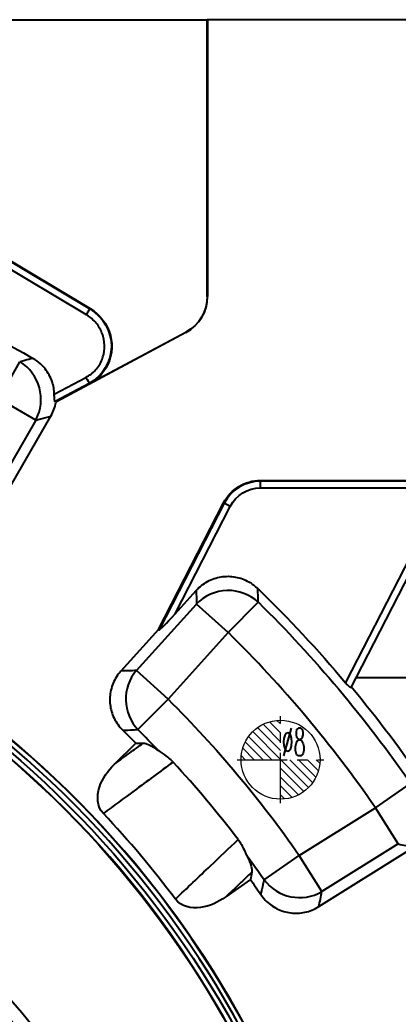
# Model space of a CAD drawing. Header units: millimetres. Extents: x 2595 to 3308, y 1499 to 1823.
# Drawn here: x 2820.6 to 2858.9, y 1722.5 to 1823.3 of the extents above; entities that cross this region are included whole.
import ezdxf
from ezdxf.enums import TextEntityAlignment as Align
from ezdxf.lldxf.tags import DXFTag

# ---------------------------------------------------------------- set-up
doc = ezdxf.new("R2010")
doc.units = ezdxf.units.MM
doc.linetypes.add('CENTER', pattern=[2, 1.25, -0.25, 0.25, -0.25])
doc.layers.add('5', color=7, linetype='Continuous', true_color=0xffffff)
doc.layers.add('epin', color=13, linetype='Continuous', lineweight=9)
doc.styles.add('TXT05', font='txt.shx', dxfattribs={"width": 0.5, "bigfont": 'gbcbig.shx'})
tags = doc.linetypes.add('DASHED', pattern=[25.72, 12.86, -12.86]).pattern_tags.tags
tags[6:7] = [DXFTag(74, 4), DXFTag(75, 0), DXFTag(340, '0'), DXFTag(46, 0.0), DXFTag(50, 0.0), DXFTag(44, 0.0), DXFTag(45, 0.0)]
tags[4:5] = [DXFTag(74, 4), DXFTag(75, 0), DXFTag(340, '0'), DXFTag(46, 0.0), DXFTag(50, 0.0), DXFTag(44, 0.0), DXFTag(45, 0.0)]

# ---------------------------------------------------------------- blocks, each defined once
blk = doc.blocks.new('epin_ejp_8')
at = {"layer": 'epin'}
h = blk.add_hatch(dxfattribs=at)
h.set_pattern_fill('_ANSI31', color=123, scale=0.2, angle=90, style=0)
h.set_pattern_definition([(135, (-1273.52655, 1170.3432), (-0.4490128, -0.4490128), [])])
h.paths.add_polyline_path([(0, 4, 0.414214), (-4, 0), (0, 0)])
h.paths.add_polyline_path([(4, 0), (0, 0), (0, -4, 0.414214)])
at = {"layer": 'epin', "color": 1, "linetype": 'CENTER', "ltscale": 4.064}
for p, q in [((0, -4.4), (0, 4.4)), ((-4.4, 0), (4.4, 0))]:
    blk.add_line(p, q, dxfattribs=at)
at = {"layer": 'epin'}
blk.add_circle((0, 0), 4, dxfattribs=at)
at = {"layer": 'epin', "color": 6, "style": 'TXT05', "width": 0.5}
blk.add_text('%%c8', height=2.8, dxfattribs=at).set_placement((1.33, 1.8), align=Align.MIDDLE)

msp = doc.modelspace()

# ---------------------------------------------------------------- linework, layer by layer
at = {"layer": '5', "color": 7, "linetype": 'Continuous'}
for p, q in [((2819.64, 1823.26), (2839.58, 1823.26)), ((2839.61, 1823.26), (2839.58, 1823.26)), ((2839.58, 1795.23), (2839.58, 1823.26)), ((2839.61, 1823.26), (2839.61, 1795.21)), ((2885, 1823.26), (2839.61, 1823.26)), ((2816.64, 1800.58), (2827.7, 1793.95)), ((2816.66, 1800.62), (2827.73, 1793.99)), ((2827.35, 1793.36), (2816.28, 1799.99)), ((2839.61, 1795.21), (2839.58, 1795.23)), ((2827.35, 1793.36), (2827.7, 1793.95)), ((2827.73, 1793.99), (2827.7, 1793.95)), ((2837.42, 1791.57), (2824.31, 1784.55)), ((2837.4, 1791.58), (2827.65, 1786.36)), ((2837.4, 1791.58), (2837.42, 1791.57)), ((2818.46, 1784.85), (2820.61, 1788.61)), ((2824.09, 1785.3), (2827.3, 1787.01)), ((2827.62, 1786.41), (2824.18, 1784.56)), ((2822.22, 1782.69), (2818.46, 1784.85)), ((2815.56, 1768.88), (2823.75, 1783.1)), ((2822.22, 1782.69), (2815.15, 1770.41)), ((2844.97, 1776.57), (2915, 1776.57)), ((2844.97, 1776.5), (2844.97, 1776.57)), ((2844.97, 1775.81), (2844.97, 1776.5)), ((2863.7, 1776.5), (2844.97, 1776.5)), ((2844.97, 1775.81), (2863.7, 1775.81)), ((2863.7, 1775.81), (2853.57, 1756.07)), ((2864.34, 1775.51), (2854.62, 1756.57)), ((2834.64, 1761.45), (2841.23, 1774.29)), ((2841.3, 1774.26), (2834.7, 1761.41)), ((2841.3, 1774.26), (2841.23, 1774.29)), ((2841.91, 1773.94), (2841.3, 1774.26)), ((2836.32, 1763.04), (2841.91, 1773.94)), ((2836.32, 1763.04), (2838.45, 1765.41)), ((2832.4, 1757.29), (2838.5, 1764.04)), ((2841.71, 1761.14), (2838.5, 1764.04)), ((2841.71, 1761.14), (2844.75, 1764.22)), ((2834.64, 1761.45), (2830.84, 1757.25)), ((2834.64, 1761.45), (2834.7, 1761.41)), ((2841.71, 1761.14), (2835.61, 1754.39)), ((2835.61, 1754.39), (2832.4, 1757.29)), ((2854.62, 1756.57), (2854.15, 1755.65)), ((2915, 1756.57), (2854.62, 1756.57)), ((2832.56, 1751.31), (2835.61, 1754.39)), ((2830.18, 1747.8), (2832.34, 1749.95)), ((2856.6, 1743.39), (2860.17, 1745.86)), ((2848.89, 1738.56), (2856.6, 1743.39)), ((2858.9, 1739.72), (2856.6, 1743.39)), ((2858.9, 1739.72), (2851.19, 1734.89)), ((2850.88, 1733.37), (2860.49, 1739.39)), ((2845.34, 1736.09), (2848.89, 1738.56)), ((2851.19, 1734.89), (2848.89, 1738.56)), ((2843.95, 1736.11), (2841.46, 1734.35))]:
    msp.add_line(p, q, dxfattribs=at)
at = {"layer": '5', "color": 7, "linetype": 'Continuous', "extrusion": (0, 0, -1)}
for centre, radius, start, end in [((-2754.67, 1673.23), 133.84, 112.6799, 120.1652), ((-2844.97, 1772.37), 4.2, 27.1681, 90), ((-2844.97, 1772.37), 3.44, 27.1681, 90), ((-2755, 1673.26), 99.09, 102.2548, 225.9527), ((-2755, 1673.26), 99.62, 102.2393, 225.978), ((-2754.98, 1673.24), 128.77, 134.1628, 139.9681), ((-2754.98, 1673.24), 127.82, 134.6179, 145.3821), ((-2754.98, 1673.24), 114.4, 134.8192, 145.1808), ((-2754.98, 1673.24), 108.94, 134.2782, 135.2448), ((-2755, 1667.22), 81.43, 111.9399, 165.0597), ((-2754.98, 1673.24), 108.94, 144.7552, 145.7218)]:
    msp.add_arc(centre, radius, start, end, dxfattribs=at)
at = {"layer": '5', "color": 7, "linetype": 'Continuous'}
for centre, radius, start, end in [((2844.97, 1772.37), 4.13, 90, 152.8319), ((2755, 1673.26), 100.12, 314.0269, 77.457), ((2755, 1673.26), 100.6, 305.966, 77.457), ((2755, 1673.26), 99.12, 314.0315, 77.7607), ((2754.98, 1673.24), 123.49, 34.6179, 45.3821), ((2754.98, 1673.24), 128.94, 34.0787, 39.7271), ((2754.98, 1673.24), 110.06, 43.6263, 45.1808), ((2755, 1667.22), 82.32, 14.9403, 67.9923), ((2755, 1673.26), 101.6, 36.8009, 43.1991), ((2755, 1667.22), 85.99, 12.4441, 56.7163), ((2755, 1667.22), 84.66, 13.1818, 57.1916), ((2754.98, 1673.24), 110.06, 34.8192, 36.3737)]:
    msp.add_arc(centre, radius, start, end, dxfattribs=at)
at = {"layer": '5', "color": 7, "linetype": 'DASHED'}
for radius, start in [(100.63, 313.7632), (100.62, 313.7537)]:
    msp.add_arc((2755, 1673.26), radius, start, 77.457, dxfattribs=at)
at = {"layer": '5', "color": 7, "linetype": 'Continuous', "extrusion": (0, 0, -1)}
msp.add_ellipse((2835.32, 1795.31), major_axis=(3.68, -2.2), ratio=0.979522, start_param=5.752547, end_param=6.813824, dxfattribs=at)
at = {"layer": '5', "color": 7, "linetype": 'Continuous'}
for centre, major_axis, ratio, start_param, end_param in [((2835.34, 1795.29), (3.68, -2.2), 0.979522, 5.752547, 6.813824), ((2818.46, 1784.85), (1.15, -4.25), 0.970204, 0.79905, 2.342542), ((2841.71, 1761.14), (4.4, 0.13), 0.968977, 0.779052, 2.36254), ((2836.54, 1763.47), (1.83, 2.06), 0.044109, 3.14703, 4.543293), ((2835.61, 1754.39), (-0.12, 4.4), 0.971583, 0.823637, 2.317956), ((2848.89, 1738.56), (-4.31, 0.88), 0.971583, 0.823637, 2.317956)]:
    msp.add_ellipse(centre, major_axis=major_axis, ratio=ratio, start_param=start_param, end_param=end_param, dxfattribs=at)
for points, knots in [([(2827.3, 1787.02), (2827.66, 1787.21), (2827.99, 1787.47), (2828.55, 1788.08), (2828.77, 1788.44), (2829.07, 1789.19), (2829.15, 1789.57), (2829.2, 1790.37), (2829.15, 1790.78), (2828.93, 1791.56), (2828.75, 1791.94), (2828.28, 1792.61), (2827.98, 1792.92), (2827.64, 1793.17), (2827.55, 1793.24), (2827.45, 1793.3), (2827.35, 1793.36)], [0, 0, 0, 0, 0.161529, 0.161529, 0.322721, 0.322721, 0.473689, 0.473689, 0.633586, 0.633586, 0.7912, 0.7912, 0.954378, 0.954378, 0.954378, 1, 1, 1, 1]), ([(2827.7, 1793.95), (2829.02, 1793.16), (2829.88, 1791.68), (2829.86, 1788.62), (2828.98, 1787.14), (2827.62, 1786.41)], [0, 0, 0, 0, 0.5, 0.5, 1, 1, 1, 1]), ([(2827.73, 1793.99), (2828.73, 1793.39), (2829.48, 1792.39), (2830.07, 1790.15), (2829.9, 1788.93), (2828.91, 1787.28), (2828.33, 1786.74), (2827.64, 1786.37)], [0, 0, 0, 0, 0.373761, 0.373761, 0.747523, 0.747523, 1, 1, 1, 1]), ([(2821.93, 1788.94), (2821.66, 1788.88), (2821.39, 1788.81), (2820.95, 1788.7), (2820.78, 1788.65), (2820.61, 1788.61)], [0, 0, 0, 0, 0.617226, 0.617226, 1, 1, 1, 1]), ([(2824.09, 1785.3), (2824.09, 1785.5), (2824.07, 1785.71), (2823.96, 1786.38), (2823.8, 1786.85), (2823.34, 1787.69), (2823.03, 1788.08), (2822.68, 1788.4), (2822.45, 1788.6), (2822.2, 1788.79), (2821.93, 1788.94)], [0, 0, 0, 0, 0.13844, 0.13844, 0.465575, 0.465575, 0.791389, 0.791389, 0.791389, 1, 1, 1, 1]), ([(2824.18, 1784.56), (2824.16, 1784.57), (2824.15, 1784.58), (2824.13, 1784.64), (2824.13, 1784.67), (2824.11, 1784.76), (2824.11, 1784.82), (2824.1, 1784.94), (2824.1, 1785.01), (2824.1, 1785.16), (2824.09, 1785.23), (2824.09, 1785.3)], [0, 0, 0, 0, 0.187719, 0.187719, 0.374839, 0.374839, 0.569285, 0.569285, 0.796141, 0.796141, 1, 1, 1, 1]), ([(2823.75, 1783.1), (2823.99, 1783.52), (2824.17, 1783.99), (2824.26, 1784.51), (2824.27, 1784.54), (2824.28, 1784.58)], [0, 0, 0, 0, 0.934921, 0.934921, 1, 1, 1, 1]), ([(2822.22, 1782.69), (2822.38, 1782.73), (2822.55, 1782.78), (2823.06, 1782.92), (2823.4, 1783.01), (2823.75, 1783.1)], [0, 0, 0, 0, 0.322632, 0.322632, 1, 1, 1, 1]), ([(2838.45, 1765.41), (2838.78, 1765.77), (2839.18, 1766.09), (2840.03, 1766.56), (2840.51, 1766.72), (2841.47, 1766.87), (2841.97, 1766.87), (2842.91, 1766.69), (2843.37, 1766.52), (2843.79, 1766.29), (2844.11, 1766.1), (2844.42, 1765.87), (2844.69, 1765.61)], [0, 0, 0, 0, 0.211744, 0.211744, 0.423761, 0.423761, 0.632048, 0.632048, 0.838557, 0.838557, 0.838557, 1, 1, 1, 1]), ([(2844.75, 1764.22), (2844.75, 1764.41), (2844.74, 1764.59), (2844.72, 1765.05), (2844.7, 1765.33), (2844.69, 1765.61)], [0, 0, 0, 0, 0.392925, 0.392925, 1, 1, 1, 1]), ([(2830.84, 1757.25), (2830.52, 1756.88), (2830.25, 1756.46), (2829.87, 1755.56), (2829.75, 1755.07), (2829.7, 1754.1), (2829.75, 1753.61), (2830.02, 1752.69), (2830.23, 1752.24), (2830.51, 1751.85), (2830.67, 1751.63), (2830.84, 1751.43), (2831.03, 1751.24)], [0, 0, 0, 0, 0.221652, 0.221652, 0.443557, 0.443557, 0.662044, 0.662044, 0.879231, 0.879231, 0.879231, 1, 1, 1, 1]), ([(2854.12, 1755.6), (2854.12, 1755.59), (2854.11, 1755.59), (2854.07, 1755.59), (2854.05, 1755.6), (2853.98, 1755.65), (2853.95, 1755.68), (2853.86, 1755.75), (2853.82, 1755.79), (2853.72, 1755.89), (2853.67, 1755.95), (2853.6, 1756.03), (2853.59, 1756.05), (2853.57, 1756.07)], [0, 0, 0, 0, 0.149787, 0.149787, 0.344076, 0.344076, 0.533886, 0.533886, 0.728087, 0.728087, 0.936354, 0.936354, 1, 1, 1, 1]), ([(2831.03, 1751.24), (2831.38, 1751.26), (2831.72, 1751.27), (2832.23, 1751.3), (2832.39, 1751.31), (2832.56, 1751.31)], [0, 0, 0, 0, 0.676621, 0.676621, 1, 1, 1, 1]), ([(2830.18, 1747.8), (2830.69, 1748.18), (2831.2, 1748.55), (2832.17, 1749.26), (2832.63, 1749.6), (2833.09, 1749.94)], [0, 0, 0, 0, 0.526182, 0.526182, 1, 1, 1, 1]), ([(2834.65, 1749.18), (2834.87, 1749.01), (2835.14, 1748.84), (2835.57, 1748.52), (2835.73, 1748.4), (2835.96, 1748.18), (2836.05, 1748.1), (2836.12, 1748.02)], [0, 0, 0, 0, 0.545103, 0.545103, 0.843415, 0.843415, 1, 1, 1, 1]), ([(2829.06, 1742.81), (2828.41, 1743.5), (2828.37, 1744.57), (2828.95, 1746.36), (2829.51, 1747.14), (2830.18, 1747.8)], [0, 0, 0, 0, 0.5, 0.5, 1, 1, 1, 1]), ([(2836.12, 1748.02), (2834.8, 1747.05), (2833.49, 1746.07), (2831.13, 1744.34), (2830.1, 1743.57), (2829.06, 1742.81)], [0, 0, 0, 0, 0.560234, 0.560234, 1, 1, 1, 1]), ([(2836.35, 1734.12), (2837.54, 1735.25), (2838.73, 1736.38), (2840.85, 1738.4), (2841.78, 1739.28), (2842.71, 1740.17)], [0, 0, 0, 0, 0.560234, 0.560234, 1, 1, 1, 1]), ([(2842.71, 1740.17), (2842.83, 1740.01), (2842.94, 1739.84), (2843.17, 1739.42), (2843.29, 1739.17), (2843.46, 1738.79), (2843.53, 1738.65), (2843.6, 1738.51)], [0, 0, 0, 0, 0.282193, 0.282193, 0.710236, 0.710236, 1, 1, 1, 1]), ([(2844.08, 1736.85), (2843.66, 1736.45), (2843.25, 1736.06), (2842.38, 1735.23), (2841.92, 1734.79), (2841.46, 1734.35)], [0, 0, 0, 0, 0.473819, 0.473819, 1, 1, 1, 1]), ([(2845.34, 1736.09), (2845.3, 1735.93), (2845.26, 1735.77), (2845.15, 1735.27), (2845.07, 1734.93), (2845, 1734.6)], [0, 0, 0, 0, 0.323379, 0.323379, 1, 1, 1, 1]), ([(2841.46, 1734.35), (2840.69, 1733.81), (2839.83, 1733.4), (2837.98, 1733.14), (2836.92, 1733.36), (2836.35, 1734.12)], [0, 0, 0, 0, 0.5, 0.5, 1, 1, 1, 1]), ([(2845, 1734.6), (2845.27, 1734.2), (2845.62, 1733.83), (2846.41, 1733.25), (2846.85, 1733.02), (2847.78, 1732.74), (2848.27, 1732.68), (2849.23, 1732.72), (2849.72, 1732.83), (2850.16, 1733), (2850.41, 1733.1), (2850.65, 1733.23), (2850.88, 1733.37)], [0, 0, 0, 0, 0.221652, 0.221652, 0.443556, 0.443556, 0.66204, 0.66204, 0.879228, 0.879228, 0.879228, 1, 1, 1, 1])]:
    msp.add_open_spline(points, degree=3, knots=knots, dxfattribs=at)
for points, degree in [([(2827.3, 1787.02), (2827.45, 1786.73), (2827.6, 1786.46), (2827.62, 1786.41)], 3), ([(2827.62, 1786.41), (2827.64, 1786.37)], 1), ([(2824.19, 1784.56), (2824.18, 1784.56), (2824.18, 1784.56), (2824.18, 1784.56)], 3), ([(2824.28, 1784.58), (2824.25, 1784.57), (2824.22, 1784.56), (2824.19, 1784.56)], 3), ([(2838.45, 1765.41), (2838.47, 1764.95), (2838.48, 1764.5), (2838.5, 1764.04)], 3), ([(2832.4, 1757.29), (2831.88, 1757.28), (2831.36, 1757.26), (2830.84, 1757.25)], 3), ([(2854.12, 1755.6), (2854.13, 1755.62), (2854.14, 1755.64), (2854.15, 1755.65)], 3), ([(2832.34, 1749.95), (2832.59, 1749.94), (2832.84, 1749.94), (2833.09, 1749.94)], 3), ([(2833.09, 1749.94), (2833.4, 1749.94), (2833.9, 1749.74), (2834.65, 1749.18)], 3), ([(2842.71, 1740.17), (2840.64, 1742.88), (2838.44, 1745.51), (2836.12, 1748.02)], 3), ([(2858.9, 1739.72), (2859.43, 1739.61), (2859.96, 1739.5), (2860.49, 1739.39)], 3), ([(2843.6, 1738.51), (2844.02, 1737.68), (2844.13, 1737.15), (2844.08, 1736.85)], 3), ([(2844.08, 1736.85), (2844.03, 1736.6), (2843.99, 1736.36), (2843.95, 1736.11)], 3), ([(2850.88, 1733.37), (2850.99, 1733.88), (2851.09, 1734.38), (2851.19, 1734.89)], 3)]:
    msp.add_open_spline(points, degree=degree, dxfattribs=at)
at = {"layer": '5', "color": 7, "linetype": 'DASHED'}
msp.add_open_spline([(2824.31, 1784.55), (2824.27, 1784.55), (2824.23, 1784.56), (2824.19, 1784.56)], degree=3, dxfattribs=at)
at = {"layer": '5', "color": 7, "linetype": 'Continuous'}
msp.add_rational_spline([(2824.31, 1784.55), (2824.3, 1784.56), (2824.29, 1784.57), (2824.28, 1784.58)], [1.00076280042, 1.00075391709, 1.00074504361, 1.00073618], degree=3, dxfattribs=at)

# ---------------------------------------------------------------- block references
at = {"layer": 'epin'}
msp.add_blockref('epin_ejp_8', (2847, 1748.26), dxfattribs=at)

doc.saveas('drawing.dxf')
